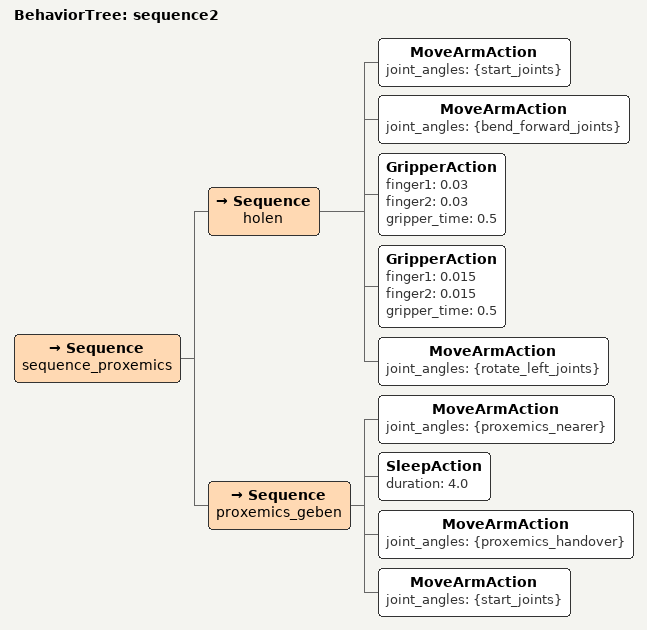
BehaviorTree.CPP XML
<root main_tree_to_execute="sequence2">
  <BehaviorTree ID="sequence2">
    <Sequence name="sequence_proxemics">
      <Sequence name="holen">
        <MoveArmAction joint_angles="{start_joints}"/>
        <MoveArmAction joint_angles="{bend_forward_joints}"/>
        <GripperAction finger1="0.03" finger2="0.03" gripper_time="0.5"/> <!-- Objekt greifen -->
        <GripperAction finger1="0.015" finger2="0.015" gripper_time="0.5"/>
        <MoveArmAction joint_angles="{rotate_left_joints}"/>
      </Sequence>
      <Sequence name="proxemics_geben">
        <MoveArmAction joint_angles="{proxemics_nearer}"/>
        <SleepAction duration="4.0"/>  <!-- 4 Sekunden warten -->
        <MoveArmAction joint_angles="{proxemics_handover}"/>
        <MoveArmAction joint_angles="{start_joints}"/>
      </Sequence>
    </Sequence>
  </BehaviorTree>
</root>
